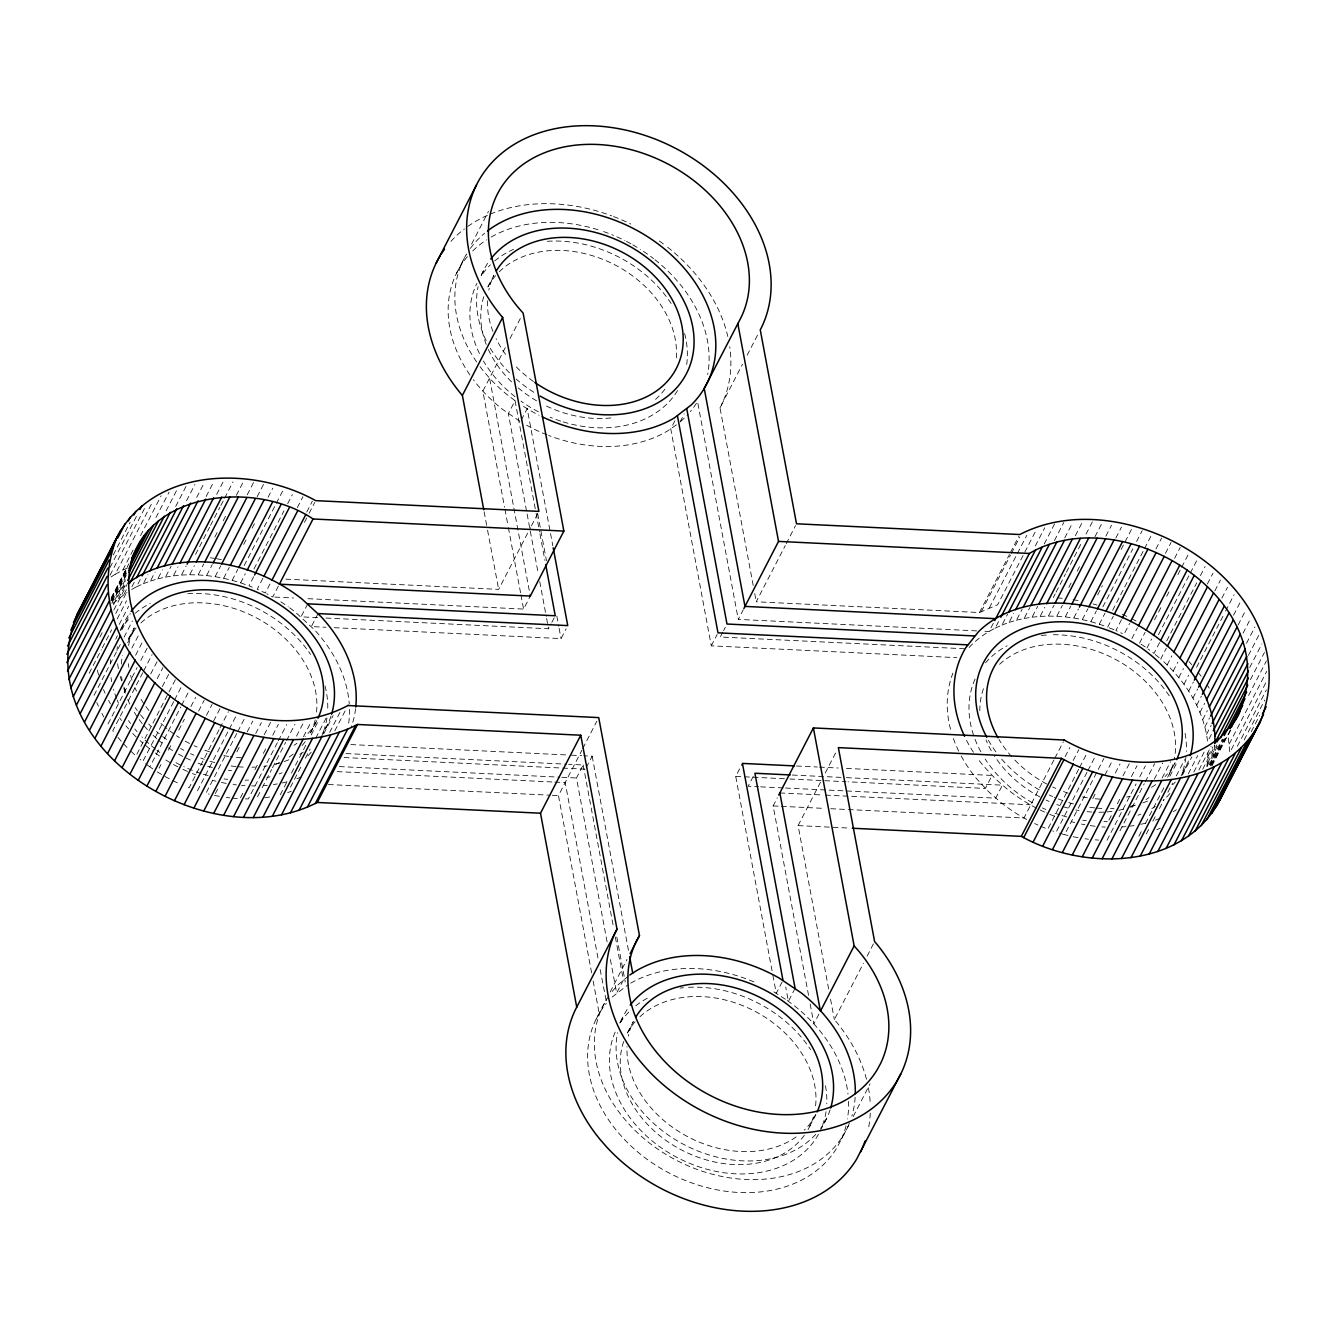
<?xml version="1.0" encoding="UTF-8"?>
<svg xmlns="http://www.w3.org/2000/svg" width="1337" height="1337" viewBox="0 0 1337 1337"><rect width="100%" height="100%" fill="white"/><g stroke="black" fill="none" stroke-linecap="round" stroke-linejoin="round"><path stroke-width="0.75" stroke-dasharray="5 3.75" d="M1206.977 766.569L1208.13 750.709M113.294 554.922L130.14 522.266M110.018 567.557L138.112 513.141M110.052 575.211L144.697 508.093M111.004 576.999L115.249 574.241L152.685 501.676M115.249 574.241L122.753 570.13L133.984 548.354M140.535 535.669L161.142 495.76M111.071 598.291L128.853 563.83M111.539 597.739L127.466 566.888M111.105 599.126L127.032 568.275M111.606 599.277L126.58 570.247M111.69 600.179L126.664 571.15M112.141 601.115L127.115 572.102M155.944 517.536L169.064 492.15M111.873 603.271L126.848 574.241M125.327 579.723L113.16 603.305L127.048 592.308M113.545 604.708L125.711 581.127M118.375 598.608L125.862 584.085M99.857 637.147L102.665 631.716M113.896 609.939L127.015 584.536M166.122 510.818L177.353 489.041M124.023 594.263L126.831 588.832M115.751 613.466L126.982 591.706M131.945 586.709L134.753 581.261M89.144 673.33L101.311 649.749M102.247 647.927L111.606 629.794M117.221 618.914L126.58 600.764M175.699 506.439L185.993 486.484M131.678 589.45L136.508 586.809L141.187 577.734M119.26 624.396L128.619 606.263M136.508 586.809L143.293 583.717L147.972 574.643M186.511 500.773L194.935 484.462M120.714 629.226L124.074 622.724M121.834 629.911L130.257 613.599M143.293 583.717L150.412 581.06L155.092 571.985M94.058 695.29L120.28 644.501M124.023 637.248L132.447 620.92M196.673 497.481L204.16 482.975M150.412 581.06L157.816 578.854L162.496 569.796M127.683 642.729L135.171 628.206M206.115 496.562L213.602 482.055M157.816 578.854L165.487 577.116L171.103 566.236M131.862 648.127L138.413 635.443M165.487 577.116L173.375 575.863L178.055 566.788M216.678 494.389L223.229 481.688M135.622 655.264L142.173 642.562M173.375 575.863L181.481 575.06L186.161 565.986M108.046 723.935L137.059 667.698M140.803 660.445L147.371 647.743M195.553 554.437L209.591 527.229M210.527 525.408L219.903 507.275M220.839 505.453L223.647 500.021M224.583 498.2L233.006 481.872M181.481 575.06L189.72 574.743L194.417 565.685M142.725 672.728L112.759 730.771L114.832 733.428M143.661 670.907L152.084 654.578M214.806 537.056L217.613 531.608M223.229 520.728L226.037 515.28M236.331 495.325L243.819 480.819M189.72 574.743L198.11 574.91L203.725 564.03M150.713 673.932L157.265 661.23M247.211 494.824L253.763 482.122M198.11 574.91L206.583 575.562L212.199 564.682M157.265 678.561L162.88 667.664M206.583 575.562L215.107 576.682L220.722 565.802M257.172 496.679L263.723 483.977M162.345 686.549L168.913 673.865M215.107 576.682L223.63 578.269L229.262 567.389M243.702 544.426L246.509 538.995M252.141 528.115L254.949 522.667M268.052 497.264L272.731 488.206M175.314 679.781L135.99 755.957L129.589 750.04M223.63 578.269L232.153 580.325L237.769 569.445M173.643 701.724L142.741 761.589L140.051 759.332M174.579 699.919L181.13 687.218M244.22 565.501L283.544 489.325M232.153 580.325L240.627 582.848L245.306 573.774M152.786 768.875L149.844 766.886L180.729 707.022M181.665 705.217L189.169 690.694M253.98 568.96L283.945 510.918M287.689 503.648L292.368 494.59M253.679 576.732L248.983 585.807L255.584 588.514M159.086 768.223L160.958 764.597M168.462 750.074L171.27 744.642M178.757 730.136L184.372 719.239M190.924 706.554L195.603 697.479M297.315 507.609L302.931 496.729M262.854 578.319L257.239 589.199L265.311 593.01L270.926 582.13M198.578 711.134L204.193 700.254M306.741 512.054L312.357 501.174M304.435 522.399L308.178 515.146M309.114 513.324L314.73 502.445M206.45 715.362L212.082 704.465M278.38 586.107L272.765 596.987L266.798 593.812M213.602 720.977L220.154 708.276M219.034 729.818L189.069 787.861L185.776 786.507M219.97 727.996L228.393 711.668M456.619 273.116L465.978 254.966M471.593 244.086L488.456 211.43M197.441 790.819L228.343 730.955M229.279 729.15L236.766 714.626M236.799 733.478L205.898 793.326L209.307 794.161M237.735 731.657L244.287 718.955M307.744 603.839L301.042 616.842L317.671 617.644M481.153 275.205L483.66 270.325M215.357 793.576L218.165 788.128M236.9 751.862L239.707 746.414M247.195 731.907L252.81 721.011M255.735 733.495L261.35 722.615M318.072 613.583L311.354 626.585L325.927 627.287M264.258 734.615L270.809 721.913M242.766 793.309L239.958 798.757L231.485 798.105M254.932 769.728L257.74 764.279M263.356 753.399L266.163 747.968M272.731 735.266L278.347 724.37M277.361 742.687L248.331 798.924L244.989 798.857M278.297 740.865L286.72 724.537M257.523 796.785L261.267 789.532M262.202 787.727L271.561 769.577M272.497 767.772L285.617 742.369M286.553 740.564L294.976 724.236M296.513 736.135L304 721.629M303.482 736.687L310.969 722.164M505.319 347.587L482.858 391.123L504.55 507.224M509.999 338.512L521.246 316.735M310.535 732.826L317.253 719.824A102.414 78.465 27.3 0 1 305.137 736.47M280.252 794.813L287.739 780.29M291.483 773.037L307.393 742.202M311.137 734.949L318.641 720.426M290.463 787.159L301.694 765.399M305.438 758.146L310.117 749.071M315.733 738.191L326.044 718.236M321.548 736.319L327.415 724.938M323.788 733.712L333.147 715.579M329.637 732.442L339.932 712.487M334.785 730.921L345.096 710.966M480.067 366.722A136.558 104.604 27.3 0 0 484.245 372.02L489.86 378.455A136.558 104.604 27.3 0 0 509.046 396.187L515.063 400.682L508.344 413.685L526.728 512.004M521.313 420.035L527.179 408.654L550.142 531.457M285.834 579.138L498.651 589.383L530.471 527.714M531.407 525.892L537.975 513.191M308.011 598.692L523.603 609.07L530.304 596.068L489.559 378.12M325.994 618.045L548.554 628.758L551.061 623.878M551.914 622.257L555.256 615.755M334.25 627.688L561.039 638.601L566.069 628.841M674.934 420.754L670.739 428.893L711.301 645.838L956.807 657.654M680.082 421.957L684.277 413.818M753.199 585.456L719.991 407.802L742.453 364.266M747.132 355.207L758.43 333.431M591.606 972.818L558.465 795.599L581.879 750.258M582.815 748.436L596.854 721.228M607.082 941.85L576.448 777.984L583.166 764.981L568.609 764.279M586.274 767.538L592.157 756.174L583.834 755.773M711.301 645.838L717.167 634.457M722.799 632.15L720.292 637.014L965.732 648.829M723.651 630.529L725.322 627.27M976.662 630.88L738.275 619.399L743.305 609.655M1035.089 532.193L997.653 604.759L979.486 612.53L756.241 601.784L785.27 545.546M786.206 543.741L795.565 525.591M848.544 1125.57L836.828 1147.898A136.558 104.604 27.3 0 1 622.641 1137.586L617.025 1131.152A136.558 104.604 27.3 0 1 596.101 1019.229L606.714 999.04M610.157 992.021L627.003 959.364M772.067 970.829L735.718 776.396L742.419 763.41M619.8 1022.955L623.159 1016.454M753.216 776.496L748.185 786.24L758.58 786.741M808.551 995.363L773.137 805.927L777.332 797.805M828.639 988.962L798.089 825.614L820.567 782.078M825.247 773.02L835.541 753.065M782.145 981.976L776.262 993.358L772.435 972.885M979.486 612.53L1009.452 554.487M1010.388 552.666L1018.811 536.338M981.425 611.46L1010.454 555.223M1011.39 553.418L1019.813 537.09M989.347 607.85L1016.504 555.256M1017.44 553.434L1026.799 535.301M795.097 988.327L788.395 1001.313L785.721 986.973M993.291 623.36L989.096 631.482L984.951 631.281M1035.306 545.964L1044.682 527.814M969.141 647.509L971.832 644.651A136.558 104.604 27.3 0 1 988.762 631.666L995.196 628.139L998.94 620.886M995.196 628.139L1001.981 625.048L1007.597 614.168M1044.264 543.925L1054.559 523.97M1001.981 625.048L1009.084 622.39L1013.764 613.332M1054.408 540.633L1063.767 522.5M1009.084 622.39L1016.488 620.201L1022.12 609.304M818.912 1014.131L813.882 1023.891L810.072 1003.519M1064.787 537.892L1072.274 523.385M1016.488 620.201L1024.159 618.463L1029.774 607.583M1024.159 618.463L1032.064 617.193L1037.679 606.313M1075.349 535.719L1082.836 521.213M1032.064 617.193L1040.153 616.39L1044.832 607.332M866.476 1079.243A159.337 122.051 27.3 0 0 836.06 1021.535L834.355 1019.596L863.384 963.359M867.128 956.105L873.679 943.404M1053.289 597.589L1055.177 593.962M1056.113 592.141L1065.472 574.008M1066.408 572.186L1082.318 541.351M1086.062 534.098L1092.613 521.397M1040.153 616.39L1048.409 616.09L1054.024 605.193M1068.798 587.461L1071.606 582.013M1077.221 571.133L1080.029 565.685M1095.003 536.672L1101.571 523.97M1048.409 616.09L1056.782 616.257L1062.397 605.36M1105.883 536.154L1111.515 525.274M1056.782 616.257L1065.255 616.892L1070.87 606.012M809.62 1126.556L816.322 1113.554M1065.255 616.892L1073.778 618.012L1078.458 608.953M1115.86 538.026L1121.476 527.129M1073.778 618.012L1082.318 619.616L1087.934 608.719M826.5 1118.668L819.782 1131.67A113.795 87.172 27.3 0 1 679.547 1158.744A113.795 87.172 27.3 0 1 616.441 1029.457M1097.71 594.831L1102.39 585.773M1121.108 549.49L1132.355 527.714M1082.318 619.616L1090.842 621.672L1096.457 610.792M1102.891 606.848L1132.857 548.788M1136.6 541.535L1142.216 530.655M1090.842 621.672L1099.298 624.178L1104.914 613.299M1112.668 610.29L1143.57 550.426M1144.505 548.621L1151.993 534.115M853.223 1116.495L870.086 1083.839M1107.671 627.137L1113.286 616.257M1155.987 548.955L1161.602 538.059M1121.526 619.649L1115.91 630.529L1122.378 633.588M1053.94 759.968L1023.975 818.01L827.035 808.534M1054.876 758.146L1063.299 741.818M1165.413 553.401L1171.028 542.504M1124.918 632.535L1129.615 623.46M1065.138 756.692L1069.817 747.617M1131.871 638.551L1137.486 627.671M1174.605 558.314L1180.22 547.418M1073.21 760.502L1078.825 749.622M1139.525 643.147L1145.14 632.267M1154.499 619.9L1162.003 605.394M1166.683 596.319L1170.427 589.065M1177.914 574.559L1180.721 569.111M1181.657 567.306L1188.209 554.604M1078.641 769.327L1047.757 829.191L1039.501 825.798M1079.577 767.522L1087.081 753.015M1146.895 648.111L1151.592 639.036M1087.014 772.285L1056.113 832.149L1052.771 830.979M1087.95 770.48L1094.502 757.778M1158.444 634.757L1189.345 574.893M1190.281 573.088L1196.832 560.387M1159.614 642.529L1153.998 653.409L1148.316 649.18M1059.506 833.168L1064.586 834.672L1103.911 758.48M1166.716 640.941L1196.665 582.899M1200.409 575.645L1205.105 566.57M1211.355 734.414L1207.612 741.667C1203.785 709.245 1184.916 680.266 1160.75 659.041L1166.365 648.161M1092.764 798.64L1095.571 793.192M1104.93 775.059L1111.482 762.357M1207.361 584.018L1212.993 573.138M1167.151 664.957L1171.83 655.882M1115.342 773.02L1120.022 763.945M1173.184 671.141L1177.864 662.082M1214.848 590.921L1220.464 580.041M1122.93 775.945L1129.481 763.26M1178.799 677.575L1183.479 668.517M1221.868 598.14L1227.483 587.261M1108.925 820.133L1111.732 814.684M1117.364 803.804L1120.172 798.373M1131.403 776.596L1137.018 765.717M1183.98 684.226L1188.66 675.152M1107.019 840.254L1136.032 784.017M1139.776 776.764L1145.391 765.884M1196.582 667.33L1224.675 612.914M1225.611 611.093L1234.034 594.764M1188.693 691.062L1193.373 682.004M1119.955 830.862L1138.673 794.596M1139.609 792.774L1144.288 783.699M1145.224 781.894L1154.583 763.745M1233.533 615.221L1240.084 602.536M1192.955 698.064L1197.634 688.99M1154.249 779.287L1162.689 762.959M1196.699 705.184L1201.395 696.126M1238.112 625.014L1245.599 610.508M1162.154 778.017L1170.577 761.689M1199.957 712.42L1204.637 703.346M1169.207 774.173L1175.089 762.792A102.414 78.465 27.3 0 1 1165.045 776.58M1243.059 633.186L1250.546 618.663M1138.923 836.143L1141.731 830.695M1145.475 823.442L1165.145 785.354M1169.825 776.279L1177.312 761.772M1202.682 719.707L1207.361 710.632M1146.327 833.937L1149.135 828.505M1152.878 821.236L1155.686 815.804M1159.446 808.551L1164.126 799.476M1167.869 792.223L1172.549 783.148M1176.293 775.895L1184.716 759.566M1246.519 643.314L1254.942 626.986M1204.871 727.044L1209.55 717.969M1181.056 776.028L1186.086 766.268M1182.46 775.059L1191.835 756.909M1206.509 734.364L1211.188 725.306M1248.424 655.364L1258.719 635.409M1188.326 773.772L1197.685 755.639M1193.824 772.067L1204.119 752.113M1249.727 667.497L1261.911 643.916M1198.938 769.945L1211.105 746.364M1208.113 756.09L1212.793 747.015M1202.715 769.243L1214.882 745.662M1250.413 679.681L1264.451 652.473M1207.545 763.126L1216.904 744.976M1206.993 766.335L1218.224 744.575M1209.216 764.58L1222.319 739.177M1209.885 764.898L1222.987 739.511M1210.336 765.85L1224.374 738.626M1211.355 764.948L1224.458 739.545M1211.84 765.082L1227.333 735.634M1211.89 765.917L1230.608 729.634M1230.792 729.969L1227.984 735.4L1229.89 752.38L1266.406 681.636M1248.591 695.491L1266.373 661.03M1229.271 743.924L1266.707 671.375M1237.36 746.23L1266.373 689.992M1244.162 739.929L1264.769 700.02M1251.265 731.64L1259.688 715.312M719.991 407.802L720.977 405.997A159.337 122.051 27.3 0 0 729.751 346.801M606.112 1000.226L599.828 967.955M596.101 1019.229L599.394 1013.229A136.558 104.604 27.3 0 1 606.363 1003.435M680.583 421.489L684.494 417.963A136.558 104.604 27.3 0 0 688.12 414.186M612.246 997.034L627.638 985.051M676.455 424.832L667.581 430.932A136.558 104.604 27.3 0 1 548.671 435.461M628.407 976.077L618.947 984.032A136.558 104.604 27.3 0 0 609.906 994.511M122.753 570.13L127.5 567.958M1156.839 829.742L1160.232 828.188M287.656 792.607L291.215 791.287M264.676 797.805L270.609 796.852M274.837 597.087L293.505 597.99M350.795 744.559L569.261 755.071M571.35 755.171L581.745 755.672M796.518 766.001L817.325 767.003M819.397 767.104L838.132 768.006M846.455 768.407L992.087 775.427L985.386 788.429L848.059 781.811M346.049 753.567L566.52 764.179M792.34 775.042L844.332 777.549M846.421 777.649L1002.416 785.17L995.697 798.156L785.621 788.045M344.094 757.544L585.439 769.176M735.718 776.396L787.727 778.903M789.799 779.003L845.987 781.71M339.331 766.569L559.819 777.181M561.891 777.282L576.448 777.984M760.669 786.841L783.549 787.944M337.158 771.616L552.749 781.995M554.822 782.095L565.183 782.596L598.308 959.816M779.855 792.941L823.391 795.03M825.464 795.131L1030.259 804.774M328.367 784.518L550.175 795.197M552.248 795.298L558.465 795.599M773.137 805.927L779.354 806.228M781.426 806.328L824.962 808.434M798.089 825.614L850.248 828.138M1057.249 597.89L1063.182 598.341M1095.237 839.837L1098.63 840.087M210.461 557.796L214.438 558.314M1085.042 838.767L1088.452 839.218M226.371 797.437L229.78 797.888M1073.126 599.644L1079.093 600.764M216.444 558.682L224.399 560.17M1073.11 836.728L1078.224 837.681M214.421 795.398L219.552 796.351M1064.586 834.672L1067.996 835.491M1093.031 603.906L1096.975 605.076M1099.298 624.178L1106 626.552M240.627 582.848L247.312 585.222M1109.326 627.822L1114.256 629.861M1122.278 614.251L1127.943 616.925M1034.654 823.525L1037.896 825.046M172.757 780.658L179.208 783.699M1131.704 618.697L1137.219 621.655M1026.699 819.464L1023.54 817.776A136.558 104.604 27.3 0 1 1001.43 802.919L988.26 791.387L976.628 778.752A136.558 104.604 27.3 0 1 960.534 754.72M164.869 776.446L171.169 779.822M523.519 406.448L531.173 411.044A136.558 104.604 27.3 0 0 539.062 415.255M519.876 421.289L502.344 409.189A136.558 104.604 27.3 0 1 483.158 391.457L477.543 385.023A136.558 104.604 27.3 0 1 473.365 379.725M773.805 991.87L785.838 999.508M157.214 771.85L161.81 774.608M1140.996 644.15L1145.425 647.125M787.309 1000.511L792.975 1004.755M145.583 763.711L149.844 766.886M1155.335 654.545L1160.75 659.041M123.556 743.857L128.385 748.804M1189.094 661.631L1191.718 664.639M125.979 725.941L128.636 728.983M117.94 737.422L123.255 743.506M1198.069 672.244L1201.696 676.906M1207.211 684.878L1209.2 688.154M101.913 713.373L103.785 716.933M96.782 702.593L98.403 706.203M754.72 593.611L756.241 601.784M830.544 999.174L834.355 1019.596M697.897 403.49L738.275 619.399M550.526 533.496L552.816 545.78M592.157 756.174L628.507 950.607M537.691 513.759L546.499 560.821M556.827 616.09L558.732 626.318M559.117 628.357L561.039 638.601M616.808 937.003L625.231 982.026M515.063 400.682L535.736 511.286M536.12 513.341L539.563 531.775M539.947 533.814L544.928 560.454M583.166 764.981L613.416 926.792M615.321 937.036L623.376 980.054L616.658 993.057L610.157 958.228M527.112 514.043L538.209 573.456M539.747 581.645L546.248 616.457M546.632 618.513L548.554 628.758M504.935 509.263L507.993 525.558M508.361 527.597L520.561 592.776M520.929 594.815L523.603 609.07M593.127 980.957L599.21 1013.546M484.144 511.787L487.186 528.132M487.57 530.171L498.651 589.383M868.398 1087.8A159.337 122.051 27.3 0 1 870.303 1104.78M870.27 1113.136A159.337 122.051 27.3 0 1 868.265 1129.381M696.443 403.222A136.558 104.604 27.3 0 1 690.377 411.579M547 434.826A136.558 104.604 27.3 0 1 524.472 424.046M469.939 374.978A136.558 104.604 27.3 0 1 467.983 255.985M472.746 250.921A136.558 104.604 27.3 0 1 486.601 239.858M491.247 237.017A136.558 104.604 27.3 0 1 600.213 230.449M603.572 231.585A136.558 104.604 27.3 0 1 613.549 235.396M616.825 236.799A136.558 104.604 27.3 0 1 624.914 240.61M626.501 241.429A136.558 104.604 27.3 0 1 631.231 243.952M632.785 244.821A136.558 104.604 27.3 0 1 640.44 249.417M643.415 251.356A136.558 104.604 27.3 0 1 653.509 258.593M654.913 259.679A136.558 104.604 27.3 0 1 707.657 374.577M630.73 983.146A136.558 104.604 27.3 0 1 756.324 982.929M794.395 1005.808A136.558 104.604 27.3 0 1 813.581 1023.54L819.197 1029.975A136.558 104.604 27.3 0 1 848.009 1094.067M848.544 1101.32A136.558 104.604 27.3 0 1 847.441 1118.985M846.037 1125.787A136.558 104.604 27.3 0 1 840.121 1141.898M450.887 241.379A159.337 122.051 27.3 0 1 464.424 228.911M467.766 226.438A159.337 122.051 27.3 0 1 488.657 214.806M490.261 214.121A159.337 122.051 27.3 0 1 611.644 215.842M613.583 216.561A159.337 122.051 27.3 0 1 630.763 224.048M659.358 241.028A159.337 122.051 27.3 0 1 666.01 245.958M667.631 247.211A159.337 122.051 27.3 0 1 727.829 336.54M608.903 995.915A136.558 104.604 27.3 0 0 623.744 1118.15L629.359 1124.584A136.558 104.604 27.3 0 0 843.547 1134.896L846.839 1128.896A136.558 104.604 27.3 0 0 849.597 1122.629M855.145 1097.242A136.558 104.604 27.3 0 1 851.836 1116.128M476.657 361.976A136.558 104.604 27.3 0 1 466.613 254.097M470.407 248.381A136.558 104.604 27.3 0 1 484.679 233.206M280.837 601.817A136.558 104.604 27.3 0 1 288.224 606.781M289.661 607.817A136.558 104.604 27.3 0 1 295.31 612.079L314.496 629.811A136.558 104.604 27.3 0 1 349.258 703.981M349.509 709.395A136.558 104.604 27.3 0 1 348.355 725.256M958.713 751.143A136.558 104.604 27.3 0 1 952.746 736.637M950.557 729.3A136.558 104.604 27.3 0 1 952.93 673.113M1176.443 809.754A136.558 104.604 27.3 0 1 1173.368 811.676M1160.148 818.294A136.558 104.604 27.3 0 1 1153.046 820.935M1145.642 823.141A136.558 104.604 27.3 0 1 1139.909 824.494M1134.043 825.564A136.558 104.604 27.3 0 1 1130.066 826.149M1126.038 826.6A136.558 104.604 27.3 0 1 1121.977 826.934M1105.348 827.085A136.558 104.604 27.3 0 1 1101.972 826.884M1095.17 826.249A136.558 104.604 27.3 0 1 1088.351 825.313M1084.942 824.745A136.558 104.604 27.3 0 1 1081.516 824.077M1074.697 822.539A136.558 104.604 27.3 0 1 1071.288 821.67M1054.458 816.188A136.558 104.604 27.3 0 1 1046.219 812.796M1044.581 812.077A136.558 104.604 27.3 0 1 1038.13 808.985M1036.543 808.183A136.558 104.604 27.3 0 1 1008.131 789.916L994.979 778.385L983.33 765.75A136.558 104.604 27.3 0 1 978.149 759.115M973.436 752.263A136.558 104.604 27.3 0 1 965.414 738.141M1214.731 744.859A136.558 104.604 27.3 0 1 1211.422 763.728M301.477 776.947A136.558 104.604 27.3 0 1 294.357 779.605M286.954 781.811A136.558 104.604 27.3 0 1 281.221 783.148M277.327 783.9A136.558 104.604 27.3 0 1 273.383 784.535M267.367 785.27A136.558 104.604 27.3 0 1 263.305 785.604M255.049 785.922A136.558 104.604 27.3 0 1 251.707 785.905M244.972 785.655A136.558 104.604 27.3 0 1 241.596 785.421M236.499 784.919A136.558 104.604 27.3 0 1 233.089 784.485M226.254 783.398A136.558 104.604 27.3 0 1 221.14 782.396M216.026 781.209A136.558 104.604 27.3 0 1 212.616 780.34M195.787 774.858A136.558 104.604 27.3 0 1 192.461 773.555M187.531 771.466A136.558 104.604 27.3 0 1 179.459 767.655M177.871 766.853A136.558 104.604 27.3 0 1 171.587 763.444M170.033 762.558A136.558 104.604 27.3 0 1 163.933 758.848M159.471 755.923A136.558 104.604 27.3 0 1 152.251 750.742M149.46 748.586A136.558 104.604 27.3 0 1 145.365 745.244M142.691 742.971A136.558 104.604 27.3 0 1 140.084 740.631M136.29 737.038A136.558 104.604 27.3 0 1 131.444 732.108M121.5 720.459A136.558 104.604 27.3 0 1 119.478 717.768M110.503 703.93A136.558 104.604 27.3 0 1 108.564 700.387M105.055 693.201A136.558 104.604 27.3 0 1 103.501 689.591M98.587 674.968A136.558 104.604 27.3 0 1 97.3 669.469M110.821 600.781A136.558 104.604 27.3 0 1 125.093 585.606M355.575 708.794A136.558 104.604 27.3 0 1 351.13 727.295M620.184 1022.838A113.795 87.172 27.3 0 1 629.894 1010.956M635.76 1005.792A113.795 87.172 27.3 0 1 649.347 997.201M680.082 988.076A113.795 87.172 27.3 0 1 683.424 987.709M688.522 987.324A113.795 87.172 27.3 0 1 810.606 1049.645M825.447 1085.728A113.795 87.172 27.3 0 1 826.784 1103.827M826.049 1111.615A113.795 87.172 27.3 0 1 822.088 1126.456M804.306 1135.347A102.414 78.465 27.3 0 1 680.433 1149.385A102.414 78.465 27.3 0 1 624.529 1039.267M635.142 1021.719A102.414 78.465 27.3 0 0 626.602 1034.571L633.32 1021.568A102.414 78.465 27.3 0 0 628.306 1036.175M639.972 1016.705A102.414 78.465 27.3 0 1 753.817 1010.705A102.414 78.465 27.3 0 1 815.486 1106.785M813.364 1116.98A102.414 78.465 27.3 0 1 808.016 1129.581M815.553 1115.091A102.414 78.465 27.3 0 1 804.222 1130.2M796.083 1136.985A102.414 78.465 27.3 0 1 687.134 1136.383A102.414 78.465 27.3 0 1 627.02 1046.62M830.093 1109.86A113.795 87.172 27.3 0 1 820.6 1128.445M815.737 1134.378A113.795 87.172 27.3 0 1 685.146 1145.191A113.795 87.172 27.3 0 1 617.577 1032.699M620.853 1021.685A113.795 87.172 27.3 0 1 627.955 1008.248M1169.908 793.543A113.795 87.172 27.3 0 1 1163.073 800.428M1155.235 806.445A113.795 87.172 27.3 0 1 1151.842 808.584M1140.812 814.099A113.795 87.172 27.3 0 1 1137.887 815.252M1107.303 821.419A113.795 87.172 27.3 0 1 1103.861 821.536M1086.312 820.701A113.795 87.172 27.3 0 1 1082.769 820.233M1066.776 816.924A113.795 87.172 27.3 0 1 1061.478 815.386M1059.723 814.818A113.795 87.172 27.3 0 1 1052.737 812.361M1045.868 809.537A113.795 87.172 27.3 0 1 1042.492 807.983M1032.582 802.852A113.795 87.172 27.3 0 1 985.219 759.082M980.857 751.778A113.795 87.172 27.3 0 1 974.656 738.258M973.57 735.216A113.795 87.172 27.3 0 1 976.043 677.057M985.519 662.784A113.795 87.172 27.3 0 1 1007.129 645.754M1041.339 635.493A113.795 87.172 27.3 0 1 1046.42 635.025M1053.289 634.757A113.795 87.172 27.3 0 1 1170.209 697.245M1185.05 733.328A113.795 87.172 27.3 0 1 1186.387 751.427M1185.902 757.294A113.795 87.172 27.3 0 1 1181.691 774.056M1148.968 797.587A102.414 78.465 27.3 0 1 1145.976 799.593M1134.511 805.509A102.414 78.465 27.3 0 1 1129.18 807.498M1123.615 809.152A102.414 78.465 27.3 0 1 1117.866 810.456M1111.949 811.409A102.414 78.465 27.3 0 1 1105.883 811.994M1103.827 812.111A102.414 78.465 27.3 0 1 1093.399 812.111M1091.828 812.027A102.414 78.465 27.3 0 1 1087.048 811.626M1079.059 810.523A102.414 78.465 27.3 0 1 1075.85 809.921M1067.862 808.049A102.414 78.465 27.3 0 1 1061.511 806.161M1059.94 805.626A102.414 78.465 27.3 0 1 1056.798 804.523M1049.06 801.398A102.414 78.465 27.3 0 1 1046.019 800.011M1040.019 797.002A102.414 78.465 27.3 0 1 994.461 755.99M991.285 750.742A102.414 78.465 27.3 0 1 986.021 739.979M979.837 710.799A102.414 78.465 27.3 0 1 984.132 686.867M999.575 664.322A102.414 78.465 27.3 0 1 1116.378 659.876A102.414 78.465 27.3 0 1 1174.22 759.55M1172.967 764.58A102.414 78.465 27.3 0 1 1167.619 777.198M1155.669 784.585A102.414 78.465 27.3 0 1 1151.14 787.543M1130.333 796.15A102.414 78.465 27.3 0 1 1126.523 797.053M1100.117 799.108A102.414 78.465 27.3 0 1 1093.766 798.624M1087.365 797.788A102.414 78.465 27.3 0 1 1082.569 796.919M1068.23 793.159A102.414 78.465 27.3 0 1 1063.517 791.521M1055.762 788.395A102.414 78.465 27.3 0 1 1052.72 787.008M1046.737 784A102.414 78.465 27.3 0 1 1013.914 759.115M1011.741 756.742A102.414 78.465 27.3 0 1 999.006 739.511M1188.392 761.054A113.795 87.172 27.3 0 1 1180.187 776.045M1175.34 781.995A113.795 87.172 27.3 0 1 1172.649 784.769M1147.53 801.097A113.795 87.172 27.3 0 1 1141.597 803.32M1135.431 805.141A113.795 87.172 27.3 0 1 1129.046 806.595M1114.005 808.417A113.795 87.172 27.3 0 1 1110.562 808.551M1101.855 808.434A113.795 87.172 27.3 0 1 1096.574 808.066M1094.802 807.899A113.795 87.172 27.3 0 1 1089.471 807.23M1073.477 803.921A113.795 87.172 27.3 0 1 1066.425 801.816M1062.932 800.629A113.795 87.172 27.3 0 1 1054.291 797.27M1052.587 796.534A113.795 87.172 27.3 0 1 1049.194 794.98M1039.284 789.849A113.795 87.172 27.3 0 1 1001.313 758.681M995.864 751.778A113.795 87.172 27.3 0 1 988.377 740.247M311.22 752.213A113.795 87.172 27.3 0 1 307.259 756.441M282.14 772.769A113.795 87.172 27.3 0 1 279.216 773.922M270.041 776.814A113.795 87.172 27.3 0 1 266.882 777.582M248.615 780.073A113.795 87.172 27.3 0 1 245.172 780.206M227.641 779.371A113.795 87.172 27.3 0 1 224.081 778.903M208.087 775.577A113.795 87.172 27.3 0 1 202.789 774.039M201.035 773.488A113.795 87.172 27.3 0 1 194.066 771.014M192.344 770.346A113.795 87.172 27.3 0 1 183.804 766.653M180.462 765.015A113.795 87.172 27.3 0 1 175.515 762.424M159.872 752.464A113.795 87.172 27.3 0 1 156.914 750.258M155.46 749.121A113.795 87.172 27.3 0 1 141.939 736.954M137.093 731.69A113.795 87.172 27.3 0 1 134.786 728.999M130.474 723.451A113.795 87.172 27.3 0 1 128.452 720.626M118.458 702.978A113.795 87.172 27.3 0 1 117.155 699.953M116.553 698.449A113.795 87.172 27.3 0 1 113.478 689.307M111.69 681.669A113.795 87.172 27.3 0 1 111.038 677.608M110.353 663.57A113.795 87.172 27.3 0 1 110.62 659.642M115.767 639.186A113.795 87.172 27.3 0 1 117.355 635.727M120.096 630.73A113.795 87.172 27.3 0 1 130.809 617.226M135.154 613.299A113.795 87.172 27.3 0 1 150.262 603.472M187.732 593.695A113.795 87.172 27.3 0 1 307.577 650.217M308.613 651.62A113.795 87.172 27.3 0 1 310.568 654.478M324.991 685.881A113.795 87.172 27.3 0 1 327.699 710.097M326.963 717.885A113.795 87.172 27.3 0 1 323.002 732.709M305.22 741.617A102.414 78.465 27.3 0 1 302.012 745.678M293.154 754.118A102.414 78.465 27.3 0 1 287.288 758.263M279.249 762.658A102.414 78.465 27.3 0 1 275.823 764.179M231.552 770.58A102.414 78.465 27.3 0 1 228.376 770.296M212.382 767.522A102.414 78.465 27.3 0 1 204.427 765.332M202.84 764.831A102.414 78.465 27.3 0 1 196.556 762.608M190.372 760.051A102.414 78.465 27.3 0 1 184.322 757.193M182.835 756.441A102.414 78.465 27.3 0 1 178.406 754.035M172.674 750.592A102.414 78.465 27.3 0 1 168.495 747.834M161.827 742.904A102.414 78.465 27.3 0 1 158 739.762M156.747 738.676A102.414 78.465 27.3 0 1 153.12 735.367M147.421 729.601A102.414 78.465 27.3 0 1 143.226 724.771M142.223 723.551A102.414 78.465 27.3 0 1 132.597 709.412M129.789 704.064A102.414 78.465 27.3 0 1 127.349 698.649M125.31 693.184A102.414 78.465 27.3 0 1 123.656 687.686M122.118 680.349A102.414 78.465 27.3 0 1 121.617 676.706M121.316 664.121A102.414 78.465 27.3 0 1 122.519 655.448M136.056 627.989A102.414 78.465 27.3 0 0 127.533 640.841L134.235 627.838A102.414 78.465 27.3 0 0 128.603 645.888M140.886 622.975A102.414 78.465 27.3 0 1 254.732 616.975A102.414 78.465 27.3 0 1 316.401 713.056M315.181 719.908A102.414 78.465 27.3 0 1 308.931 735.851M296.998 743.255A102.414 78.465 27.3 0 1 294.006 745.261M241.429 757.778A102.414 78.465 27.3 0 1 230.298 756.692M228.694 756.441A102.414 78.465 27.3 0 1 222.293 755.255M209.541 751.829A102.414 78.465 27.3 0 1 203.274 749.606M197.091 747.065A102.414 78.465 27.3 0 1 194.049 745.662M189.536 743.439A102.414 78.465 27.3 0 1 185.124 741.049M179.375 737.589A102.414 78.465 27.3 0 1 176.584 735.768M173.843 733.879A102.414 78.465 27.3 0 1 164.702 726.76M163.465 725.673A102.414 78.465 27.3 0 1 161.025 723.484M148.925 710.549A102.414 78.465 27.3 0 1 140.335 698.165M136.491 691.062A102.414 78.465 27.3 0 1 134.82 687.469M132.012 680.182A102.414 78.465 27.3 0 1 130.374 674.684M128.82 667.347A102.414 78.465 27.3 0 1 128.319 663.704M331.008 716.131A113.795 87.172 27.3 0 1 322.618 733.144M303.265 752.096A113.795 87.172 27.3 0 1 299.872 754.252M288.859 759.767A113.795 87.172 27.3 0 1 282.926 761.973M279.868 762.942A113.795 87.172 27.3 0 1 270.358 765.265M267.099 765.834A113.795 87.172 27.3 0 1 263.79 766.318M255.334 767.07A113.795 87.172 27.3 0 1 251.891 767.204M243.184 767.104A113.795 87.172 27.3 0 1 237.886 766.736M236.114 766.569A113.795 87.172 27.3 0 1 230.8 765.9M214.806 762.591A113.795 87.172 27.3 0 1 207.753 760.486M204.243 759.299A113.795 87.172 27.3 0 1 200.767 758.029M193.898 755.188A113.795 87.172 27.3 0 1 190.522 753.65M183.871 750.308A113.795 87.172 27.3 0 1 180.612 748.503M166.573 739.461A113.795 87.172 27.3 0 1 162.178 736.135M159.32 733.812A113.795 87.172 27.3 0 1 156.546 731.439M151.198 726.509A113.795 87.172 27.3 0 1 148.658 723.952M143.794 718.688A113.795 87.172 27.3 0 1 138.229 711.852M137.193 710.448A113.795 87.172 27.3 0 1 135.171 707.624M125.862 691.48A113.795 87.172 27.3 0 1 123.873 686.967M121.6 680.884A113.795 87.172 27.3 0 1 120.196 676.305M118.408 668.667A113.795 87.172 27.3 0 1 117.489 662.584M117.071 650.567A113.795 87.172 27.3 0 1 117.338 646.64M121.767 627.955A113.795 87.172 27.3 0 1 129.973 612.964M677.558 390.554A113.795 87.172 27.3 0 1 562.392 421.656M560.638 421.088A113.795 87.172 27.3 0 1 550.209 417.261M538.393 411.779A113.795 87.172 27.3 0 1 520.962 401.15M515.063 396.738A113.795 87.172 27.3 0 1 483.442 360.99M479.465 353.586A113.795 87.172 27.3 0 1 476.958 283.327M482.858 273.567A113.795 87.172 27.3 0 1 490.395 264.843M494.74 260.916A113.795 87.172 27.3 0 1 513.592 249.317M547.334 241.295A113.795 87.172 27.3 0 1 671.124 303.516M684.594 333.498A113.795 87.172 27.3 0 1 686.232 367.408M664.823 389.234A102.414 78.465 27.3 0 1 654.111 400.615M610.859 417.913A102.414 78.465 27.3 0 1 543.908 404.81M536.555 400.816A102.414 78.465 27.3 0 1 517.586 387.362M511.536 381.847A102.414 78.465 27.3 0 1 486.935 346.25M486.217 344.428A102.414 78.465 27.3 0 1 485.047 293.137M495.643 275.589A102.414 78.465 27.3 0 0 487.119 288.441L493.838 275.439A102.414 78.465 27.3 0 0 488.824 290.045M499.219 271.795A102.414 78.465 27.3 0 1 613.332 264.074A102.414 78.465 27.3 0 1 676.004 360.656M533.446 381.48A102.414 78.465 27.3 0 1 514.829 365.385M505.637 354.389A102.414 78.465 27.3 0 1 496.094 338.679M492.918 331.442A102.414 78.465 27.3 0 1 487.537 300.507M533.831 392.293A113.795 87.172 27.3 0 1 516.132 379.039M509.514 372.839A113.795 87.172 27.3 0 1 490.144 347.988M486.167 340.584A113.795 87.172 27.3 0 1 478.094 286.569M481.353 275.556A113.795 87.172 27.3 0 1 489.559 260.565"/><path stroke-width="1.5" d="M116.937 537.273C66.014 666.845 246.693 781.861 357.514 724.47L580.759 735.216L540.499 813.214L317.253 802.467C206.433 859.858 25.754 744.843 76.677 615.271L116.937 537.273C154.123 466.596 253.111 465.777 315.666 500.64L538.911 511.386L502.645 317.404L500.94 315.465A159.337 122.051 27.3 0 1 594.48 125.862A159.337 122.051 27.3 0 1 761.238 328L760.252 329.804L796.501 523.786L1019.747 534.533C1130.567 477.142 1311.246 592.157 1260.323 721.729L1220.063 799.727C1182.877 870.404 1083.889 871.223 1021.334 836.36L852.337 828.238M1235.288 720.559C1294.768 606.831 1126.322 496.044 1029.005 553.668M313.46 519.224C244.671 472.529 111.807 498.818 130.491 602.636C150.279 692.666 266.13 749.739 348.238 705.334M1220.063 799.727L1224.592 788.613M76.677 615.271L120.781 530.271M73.451 622.591L113.712 544.594M90.565 590.72L94.309 583.467M111.155 550.811L113.027 547.184M117.706 538.109L125.21 523.603M70.844 630.178L111.105 552.181M128.335 520.929L130.207 517.302M68.872 638.016L109.133 560.002M133.884 515.012L135.772 511.386M67.552 646.055L107.812 568.041M139.984 509.514L141.856 505.887M66.883 654.261L107.127 576.264M66.85 662.617L107.11 584.62M67.468 671.074L107.729 593.076M68.755 679.597L109.016 601.6M131.661 558.381L137.276 547.501M132.146 557.83L140.569 541.502M131.711 559.217L134.519 553.769M131.26 561.172L144.363 535.786M130.408 563.896L132.279 560.27M128.987 568.476L148.658 530.371M128.72 570.615L130.591 566.988M129.071 572.47L153.421 525.307M70.677 688.154L110.921 610.157M127.734 580.459L158.635 520.594M129.639 583.383L164.284 516.266M73.217 696.711L113.478 618.697M136.625 577.634L170.334 512.322M142.123 575.929L176.768 508.812M76.393 705.217L116.653 627.203M149.844 571.016L183.553 505.72M80.187 713.64L120.447 635.643M156.964 568.359L190.673 503.063M164.367 566.169L198.077 500.857M84.565 721.963L124.826 643.949M172.038 564.431L205.748 499.119M89.529 730.119L129.789 652.122M179.943 563.161L213.636 497.849M95.044 738.108L135.304 660.094M187.096 564.181L221.741 497.063M101.094 745.862L141.354 667.865M196.288 562.058L229.981 496.746M204.661 562.208L238.37 496.913M107.645 753.366L147.906 675.369M213.135 562.86L246.844 497.565M114.664 760.586L154.925 682.589M221.658 563.98L255.35 498.684M122.135 767.488L162.395 689.491M230.198 565.584L263.89 500.272M130.023 774.056L170.284 696.059M238.705 567.64L272.414 502.328M138.296 780.24L178.556 702.243M247.178 570.147L280.887 504.851M254.615 574.927L289.243 507.809M146.92 786.022L187.18 708.025M263.79 576.498L297.499 511.202M155.844 791.387L196.104 713.39M271.862 580.308L305.571 515.012M436.28 262.888L476.54 184.874M165.036 796.3L205.296 718.303M279.316 584.302L313.025 518.99L563.863 531.073L523.118 313.109L517.803 307.025A136.558 104.604 27.3 0 1 597.957 144.513A136.558 104.604 27.3 0 1 740.899 317.771L704.081 388.749A136.558 104.604 27.3 0 1 691.212 404.961L674.299 417.946A136.558 104.604 27.3 0 1 542.27 416.843M174.462 800.746L214.722 722.749M184.071 804.707L224.332 726.71M193.848 808.166L234.109 730.152M203.709 811.091L243.969 733.094M213.653 813.498L253.913 735.5M223.613 815.353L263.874 737.355M233.557 816.656L273.818 738.659M243.451 817.408L283.711 739.411M483.76 509.748L462.385 395.401L502.645 317.404M253.228 817.609L293.471 739.612M262.854 817.241L303.115 739.244M272.297 816.322L312.557 738.308M281.505 814.835L321.766 736.837M290.447 812.812L330.707 734.815M299.087 810.239L339.347 732.241M307.393 807.147L347.653 729.15M315.315 803.537L355.575 725.54M317.253 802.467L357.514 724.47M530.154 596.369L563.863 531.073M743.89 608.519L778.535 541.401L737.79 323.454M1260.323 721.729C1223.138 792.406 1124.15 793.225 1061.595 758.363L838.349 747.617L874.615 941.599L876.32 943.538A159.337 122.051 27.3 0 1 900.72 1074.112L856.633 1159.129A159.337 122.051 27.3 0 1 606.731 1147.096L600.179 1139.592A159.337 122.051 27.3 0 1 575.762 1009L617.009 929.198L580.759 735.216M630.111 953.699L639.47 935.549L598.725 717.601L347.904 705.518M778.752 795.047L813.397 727.93L1064.235 740.013M994.711 620.585L1029.356 553.468L778.535 541.401M1000.811 617.259L1035.44 550.142M1008.533 612.346L1042.242 547.05M1015.635 609.705L1049.344 544.393M1023.056 607.499L1056.748 542.187M820.45 1011.19L854.142 945.877L813.397 727.93M1030.71 605.761L1064.419 540.449M1038.615 604.491L1072.324 539.195M1046.704 603.706L1080.413 538.393M1054.96 603.388L1088.669 538.076M1063.333 603.555L1097.042 538.243M1071.806 604.19L1105.515 538.895M1079.394 607.132L1114.039 540.014M1088.87 606.914L1122.579 541.602M1097.393 608.97L1131.102 543.674M1105.849 611.477L1139.559 546.181M1114.222 614.452L1147.931 549.139M1122.462 617.828L1156.171 552.532M1130.55 621.638L1164.243 556.342M1021.334 836.36L1061.595 758.363M1023.707 837.63L1063.968 759.633M1138.422 625.866L1172.131 560.554M1033.133 842.076L1073.394 764.079M1146.076 630.446L1179.786 565.15M1042.76 846.037L1083.02 768.04M1153.463 635.409L1187.156 570.114M1052.52 849.496L1092.78 771.499M1160.549 640.724L1194.259 575.411M1167.301 646.339L1201.01 581.043M1062.397 852.421L1102.657 774.424M1173.719 652.255L1207.411 586.96M1072.341 854.828L1112.601 776.83M1179.735 658.439L1213.444 593.143M1082.302 856.683L1122.562 778.686M1185.351 664.873L1219.06 599.578M1092.245 858.003L1132.506 779.989M1190.532 671.525L1224.241 606.229M1102.123 858.755L1142.383 780.741M1194.325 680.182L1228.954 613.065M1198.57 687.185L1233.215 620.067M1111.899 858.939L1152.16 780.942M1202.331 694.304L1236.959 627.187M1121.526 858.571L1161.786 780.574M1206.509 699.719L1240.218 634.407M1130.968 857.652L1171.229 779.655M1209.233 707.006L1242.942 641.71M1210.486 716.147L1245.131 649.03M1140.194 856.181L1180.437 778.167M1212.124 723.484L1246.769 656.367M1149.135 854.142L1189.395 776.145M1213.227 730.787L1247.856 663.67M1214.698 736.219L1248.407 670.923M1157.775 851.585L1198.036 773.571M1214.664 743.389L1248.374 678.076M1216.754 742.035C1223.973 731.723 1235.054 723.735 1239.984 711.501M1220.648 737.723L1247.805 685.129M1224.191 735.551L1246.669 692.014M1166.065 848.477L1206.325 770.48M1229.99 727.746L1244.981 698.716M1230.09 728.665L1232.898 723.217M1231.511 726.994L1242.741 705.234M1173.986 844.867L1214.247 766.87M1181.507 840.756L1221.751 762.758M1188.56 836.177L1228.82 758.163M1195.144 831.113L1235.405 753.115M1201.228 825.614L1241.488 747.617M1206.793 819.698L1247.053 741.701M1262.412 714.075L1266.156 706.822M1211.79 813.397L1252.05 735.4M1223.288 792.406L1263.549 714.409M1216.219 806.729L1256.479 728.732M704.047 388.766L707.34 382.766A136.558 104.604 27.3 0 0 652.707 240.108A136.558 104.604 27.3 0 0 487.453 230.983M617.009 929.198L616.023 931.003A159.337 122.051 27.3 0 0 640.44 1061.595L646.991 1069.099A159.337 122.051 27.3 0 0 896.893 1081.132L900.72 1074.112M639.47 935.549L636.362 941.231A136.558 104.604 27.3 0 0 657.286 1053.155L662.901 1059.589A136.558 104.604 27.3 0 0 877.089 1069.901L880.381 1063.884A136.558 104.604 27.3 0 0 859.457 951.977L854.142 945.877M80.521 608.268L83.83 603.271M1218.625 738.392C1174.605 773.521 1110.228 766.302 1063.801 739.779M629.811 974.991L635.877 971.063A136.558 104.604 27.3 0 1 778.986 977.949L801.114 992.806A136.558 104.604 27.3 0 1 855.296 1093.699M995.463 618.663L744.976 606.396L704.231 388.449M530.304 596.068L279.901 584.219M307.744 603.839L555.256 615.755L545.697 564.548M974.523 635.944L726.994 624.028L686.783 408.955M318.072 613.583L567.74 625.599L553.2 547.819M967.687 644.852L718.002 632.836L677.458 415.891M794.429 765.9L742.419 763.41L782.981 980.355M790.251 774.942L754.904 773.254L795.097 988.327M462.385 395.401L460.68 393.462A159.337 122.051 27.3 0 1 440.107 255.868M820.3 1010.538L779.855 792.941M629.643 956.74L632.702 973.119M540.499 813.214L576.748 1007.196M865.072 1141.046A159.337 122.051 27.3 0 1 860.46 1152.126M441.16 254.18A159.337 122.051 27.3 0 1 444.536 249.2M964.562 736.353A136.558 104.604 27.3 0 1 965.698 647.827L978.55 631.649A136.558 104.604 27.3 0 1 1126.69 619.382A136.558 104.604 27.3 0 1 1214.832 743.088M127.851 583.383A136.558 104.604 27.3 0 1 302.028 599.076L321.214 616.808A136.558 104.604 27.3 0 1 355.759 707.039M635.794 1017.056A102.414 78.465 27.3 0 1 761.522 998.221A102.414 78.465 27.3 0 1 817.057 1112.016M630.195 1005.157A113.795 87.172 27.3 0 1 764.497 989.932A113.795 87.172 27.3 0 1 830.661 1108.022M997.987 737.74A102.414 78.465 27.3 0 1 1077.204 631.95A102.414 78.465 27.3 0 1 1176.66 759.617M986.773 737.305A113.795 87.172 27.3 0 1 1072.274 622.273A113.795 87.172 27.3 0 1 1190.264 755.639M136.708 623.326A102.414 78.465 27.3 0 1 262.436 604.491A102.414 78.465 27.3 0 1 317.989 718.287M131.126 611.427A113.795 87.172 27.3 0 1 265.411 596.202A113.795 87.172 27.3 0 1 331.576 714.292M496.294 270.943A102.414 78.465 27.3 0 1 629.326 256.203A102.414 78.465 27.3 0 1 671.024 376.917A102.414 78.465 27.3 0 1 534.8 382.432M490.712 259.027A113.795 87.172 27.3 0 1 636.145 250.153A113.795 87.172 27.3 0 1 682.906 379.691A113.795 87.172 27.3 0 1 540.198 396.12"/></g></svg>
